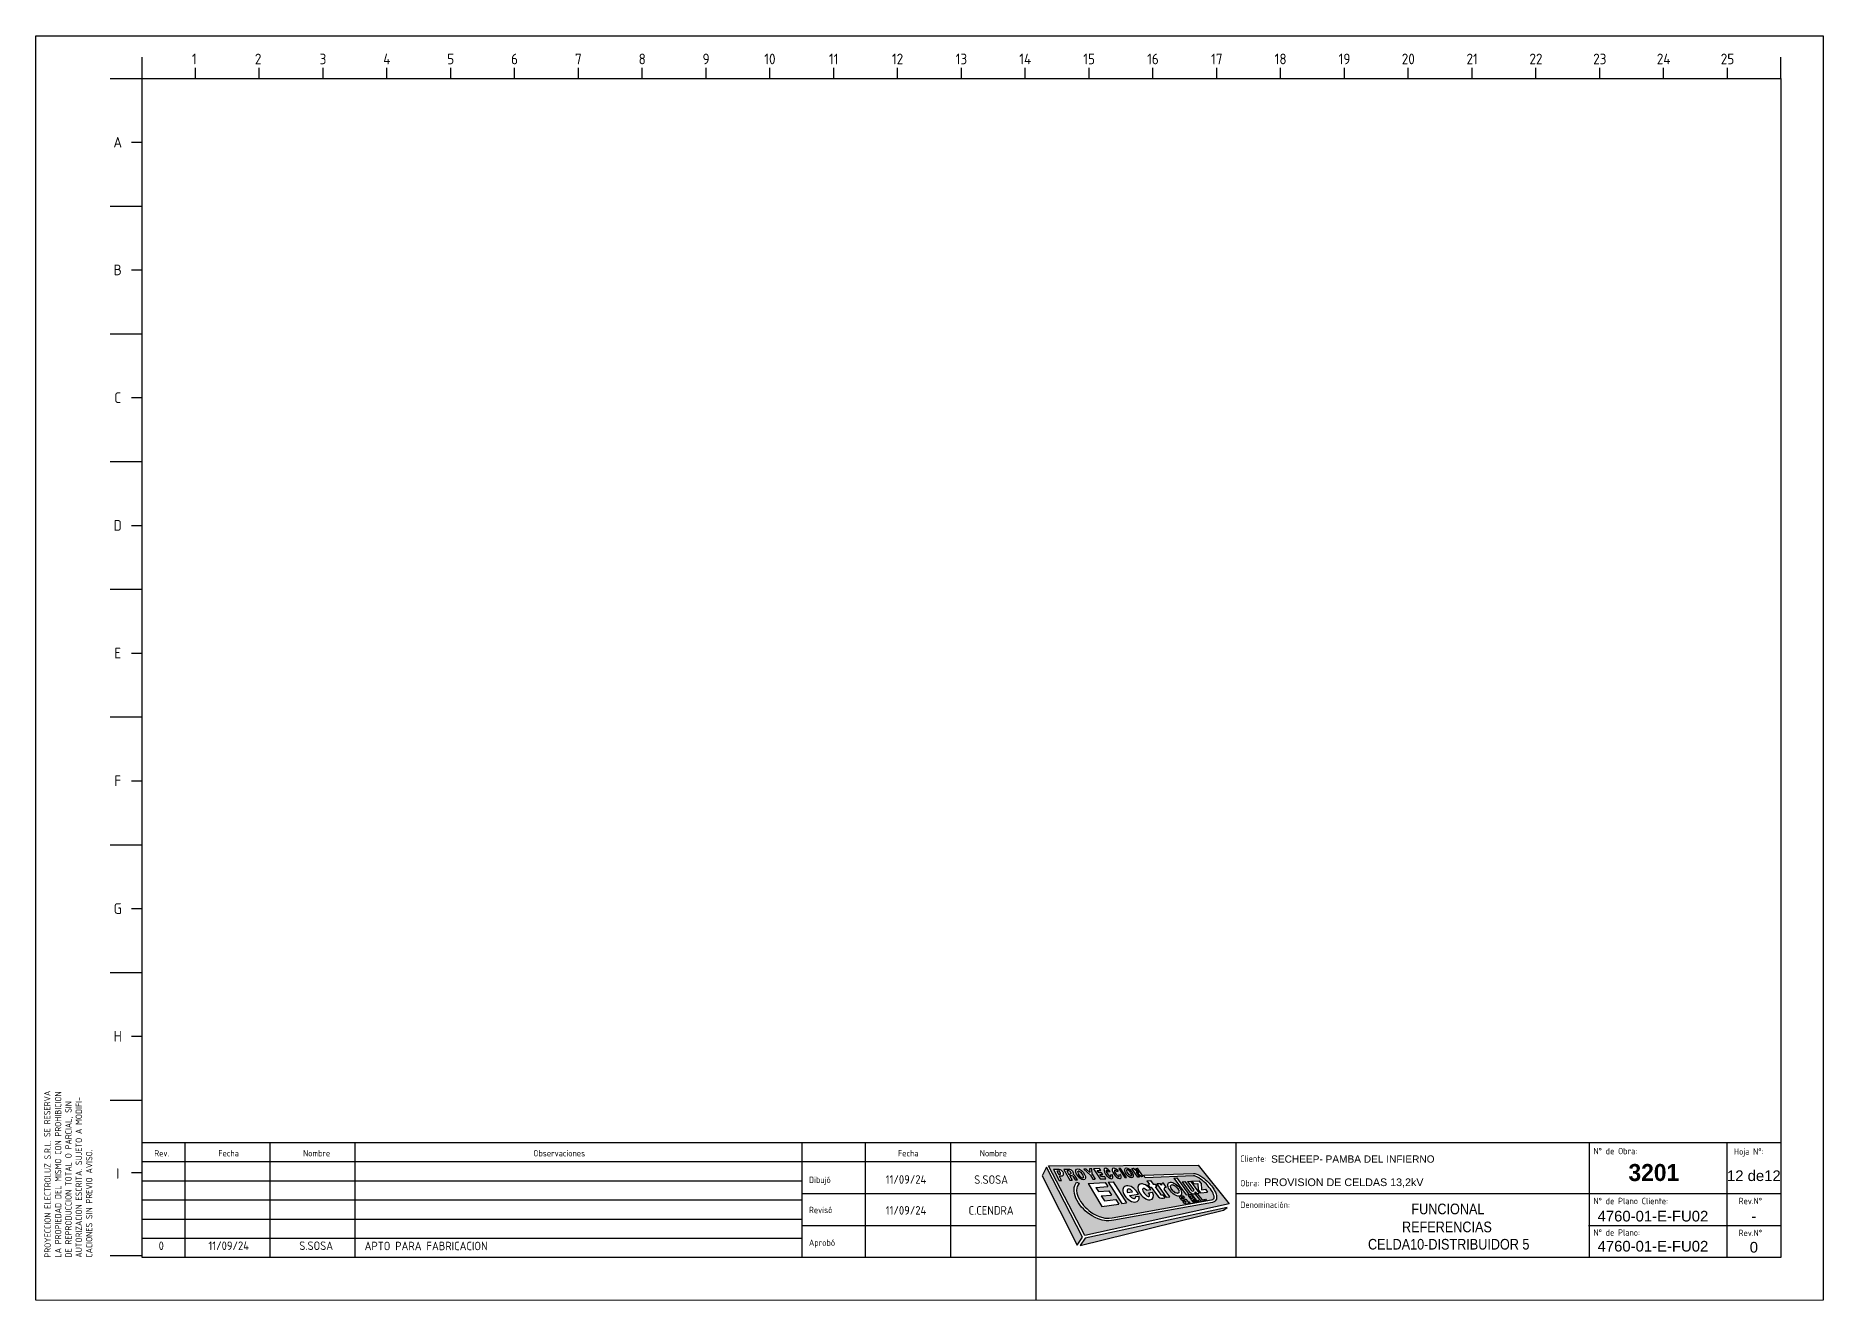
# Paper-space layout 'HOJA Nº 12' of a CAD drawing. Header units: millimetres. Extents: x -81 to 339, y -43 to 254.
# The model-space entities are those that its viewports show. They can reach past a viewport. Long polylines and large blocks are cut down to what shows.
import ezdxf
from ezdxf.enums import TextEntityAlignment as Align

# ---------------------------------------------------------------- set-up
doc = ezdxf.new("R2010")
doc.units = ezdxf.units.MM
doc.layers.add('TEXTOS', color=3, linetype='Continuous')
doc.styles.add('ROMANS', font='isocp3.shx')
doc.styles.get("Standard").update_dxf_attribs({"font": 'arial.ttf'})
doc.styles.add('style1', font='arial.ttf', dxfattribs={"height": 1})
doc.styles.add('style2', font='romab___.ttf', dxfattribs={"height": 1})

# ---------------------------------------------------------------- blocks, each defined once
blk = doc.blocks.new('LOGO_CARTEL')
h = blk.add_hatch(color=256)
h.paths.add_polyline_path([(185.45, 255.61), (178.1, 264.69), (142.97, 264.57), (151.52, 248.23)])
h.paths.add_polyline_path([(153.24, 252.79), (152.6, 253.2), (152.04, 253.59), (151.59, 254), (151.16, 254.44), (150.71, 254.89), (150.36, 255.38), (150, 255.89), (149.7, 256.4), (149.42, 256.99), (149.2, 257.49), (149.06, 258.04), (148.97, 258.73), (149.01, 259.5), (149.17, 259.93), (149.57, 260.73), (150.14, 260.51), (149.72, 259.7), (149.61, 259.38), (149.57, 258.75), (149.65, 258.15), (149.77, 257.68), (149.96, 257.23), (150.22, 256.69), (150.51, 256.22), (150.85, 255.73), (151.17, 255.28), (151.59, 254.86), (152.01, 254.43), (152.41, 254.06), (152.94, 253.7), (153.55, 253.3), (154.16, 252.96), (154.86, 252.68), (155.76, 252.4), (156.22, 252.29), (156.72, 252.29), (157.23, 252.29), (157.9, 252.35), (181.25, 256.56), (181.54, 256.63, 0.142238), (181.69, 256.72), (181.75, 256.78), (181.85, 256.93), (181.87, 257.15), (181.85, 257.48), (181.76, 257.75), (181.62, 258.12), (181.46, 258.44), (181.28, 258.77), (180.99, 259.18), (180.75, 259.51), (180.5, 259.82), (180.25, 260.11), (179.99, 260.39), (179.75, 260.61), (179.41, 260.91), (179.09, 261.18), (178.67, 261.47), (178.25, 261.74), (177.83, 261.95), (177.41, 262.15, 0.119777), (177.04, 262.22), (165.67, 261.78), (165.38, 262.34), (177.06, 262.79, -0.106118), (177.56, 262.71), (178.08, 262.5), (178.54, 262.27), (179.01, 261.97), (179.45, 261.65), (179.8, 261.36), (180.16, 261.06), (180.41, 260.81), (180.69, 260.51), (180.96, 260.2), (181.23, 259.88), (181.48, 259.53), (181.79, 259.09), (181.99, 258.72), (182.17, 258.36), (182.32, 257.95), (182.45, 257.61), (182.47, 257.15), (182.44, 256.72), (182.21, 256.4), (182.16, 256.34, -0.158957), (181.5, 255.99), (158.33, 251.77), (157.76, 251.7), (157.15, 251.65), (156.53, 251.65), (156.14, 251.69), (155.6, 251.82), (154.66, 252.11), (153.9, 252.42)], flags=16)
h.paths.add_polyline_path([(155.5, 255.05), (152.28, 260.4), (156.26, 260.66), (156.88, 259.68), (154.12, 259.51), (154.74, 258.54), (157.14, 258.69), (157.76, 257.71), (155.36, 257.56), (156.11, 256.37), (158.75, 256.64), (159.47, 255.59)], flags=16)
h.paths.add_polyline_path([(160.16, 255.69), (156.98, 260.71), (158.15, 260.78), (161.28, 255.84)], flags=16)
edge = h.paths.add_edge_path(flags=16)
edge.add_ellipse((162.35, 257.98), major_axis=(-1.64, 1.65), ratio=0.605135, start_angle=237.0675, end_angle=582.4213, ccw=False)
edge.add_line((164.08, 257.92), (161.98, 257.63))
edge.add_ellipse((162.5, 257.93), major_axis=(-0.835, 0.984), ratio=0.458058, start_angle=84.9809, end_angle=214.0434)
edge.add_line((163.44, 257.33), (164.24, 257.43))
edge = h.paths.add_edge_path(flags=16)
edge.add_ellipse((150.51, 262.59), major_axis=(-0.96, 1.21), ratio=0.506682, start_angle=0, end_angle=360)
h.paths.add_polyline_path([(152.82, 262.37), (151.28, 263.79), (151.84, 263.81), (152.71, 263.01), (152.6, 263.83), (153.16, 263.85), (153.26, 262.57), (153.91, 261.46), (153.36, 261.45)], flags=16)
edge = h.paths.add_edge_path(flags=16)
edge.add_line((149.79, 261.28), (149.25, 261.25))
edge.add_line((149.25, 261.25), (148.66, 262.12))
edge.add_arc((148.33, 261.89), 0.401, 34.397, 90)
edge.add_line((148.33, 262.29), (147.89, 262.29))
edge.add_line((147.89, 262.29), (148.52, 261.21))
edge.add_line((148.52, 261.21), (148, 261.18))
edge.add_line((148, 261.18), (146.55, 263.69))
edge.add_line((146.55, 263.69), (148, 263.71))
edge.add_ellipse((148.13, 262.98), major_axis=(-0.502, 0.634), ratio=0.71837, start_angle=323.3523, end_angle=323.3684)
edge.add_ellipse((148.13, 262.98), major_axis=(-0.502, 0.634), ratio=0.71837, start_angle=199.3138, end_angle=323.3523, ccw=False)
edge.add_arc((148.34, 261.53), 1.06, 33.6731, 67.0847, ccw=False)
edge.add_line((149.22, 262.12), (149.79, 261.28))
h.paths.add_polyline_path([(155.12, 261.5), (153.56, 263.87), (154.96, 263.92), (155.24, 263.48), (154.4, 263.45), (154.75, 262.93), (155.44, 262.95), (155.7, 262.56), (155.01, 262.54), (155.39, 261.96), (156.22, 261.99), (156.44, 261.52)], flags=16)
edge = h.paths.add_edge_path(flags=0)
edge.add_ellipse((150.52, 262.53), major_axis=(-0.594, 0.856), ratio=0.330901, start_angle=0, end_angle=360)
edge = h.paths.add_edge_path(flags=0)
edge.add_ellipse((162.11, 258.41), major_axis=(-0.541, 0.637), ratio=0.636404, start_angle=243.4125, end_angle=432.3454, ccw=False)
edge.add_line((162.72, 258.43), (161.56, 258.27))
edge = h.paths.add_edge_path(flags=16)
edge.add_ellipse((157.04, 262.78), major_axis=(-0.93, 1.17), ratio=0.425735, start_angle=282.572, end_angle=593.9609, ccw=False)
edge.add_arc((156.93, 263.1), 0.509, 16.5743, 39.0238, ccw=False)
edge.add_line((157.42, 263.24), (157.07, 263.19))
edge.add_ellipse((157.08, 262.76), major_axis=(-0.543, 0.779), ratio=0.27429, start_angle=292.4474, end_angle=595.3057)
edge.add_line((157.56, 262.44), (157.87, 262.48))
edge.add_arc((157.89, 262.37), 0.115, 14.4162, 97.6608, ccw=False)
h.paths.add_polyline_path([(146.03, 261.16), (145.44, 261.16), (144.1, 263.68), (145.5, 263.68), (145.55, 263.66), (145.66, 263.63), (145.78, 263.6), (145.9, 263.54), (146.01, 263.48), (146.13, 263.38), (146.25, 263.27), (146.33, 263.14), (146.38, 263.02), (146.45, 262.91), (146.49, 262.79), (146.49, 262.67), (146.49, 262.56), (146.45, 262.44), (146.36, 262.32), (146.25, 262.25), (146.12, 262.22), (145.47, 262.22)], flags=16)
edge = h.paths.add_edge_path(flags=16)
edge.add_ellipse((158.97, 262.81), major_axis=(-0.93, 1.17), ratio=0.425735, start_angle=282.572, end_angle=593.9609, ccw=False)
edge.add_arc((158.86, 263.13), 0.509, 16.5743, 39.0238, ccw=False)
edge.add_line((159.35, 263.28), (159, 263.23))
edge.add_ellipse((159.01, 262.8), major_axis=(-0.543, 0.779), ratio=0.27429, start_angle=292.4474, end_angle=595.3057)
edge.add_line((159.49, 262.48), (159.8, 262.52))
edge.add_arc((159.81, 262.4), 0.115, 14.4162, 97.6608, ccw=False)
h.paths.add_polyline_path([(148.04, 262.64), (147.69, 262.64), (147.25, 263.39), (147.77, 263.39, -0.267537), (148.12, 263.19), (148.24, 262.98, -0.577864)], flags=0)
h.paths.add_polyline_path([(160.86, 261.81), (159.45, 263.92), (159.91, 263.93), (161.32, 261.82)], flags=16)
h.paths.add_polyline_path([(145.7, 262.59), (145.65, 262.58), (145.28, 262.58), (144.88, 263.32), (145.38, 263.32), (145.46, 263.31), (145.52, 263.28), (145.56, 263.22), (145.62, 263.16), (145.66, 263.1), (145.7, 263.04), (145.73, 262.98), (145.77, 262.92), (145.79, 262.86), (145.8, 262.8), (145.8, 262.75), (145.8, 262.69), (145.76, 262.63)], flags=0)
edge = h.paths.add_edge_path(flags=16)
edge.add_ellipse((165.77, 258.46), major_axis=(-1.6, 1.64), ratio=0.559918, start_angle=258.3206, end_angle=598.3068, ccw=False)
edge.add_line((166.99, 259.01), (165.99, 258.88))
edge.add_ellipse((165.89, 258.32), major_axis=(-0.759, 0.923), ratio=0.373274, start_angle=287.7931, end_angle=608.3)
edge.add_line((166.49, 258.25), (167.39, 258.37))
edge = h.paths.add_edge_path(flags=16)
edge.add_ellipse((161.89, 262.91), major_axis=(-0.86, 1.08), ratio=0.489465, start_angle=0, end_angle=360)
edge = h.paths.add_edge_path(flags=0)
edge.add_ellipse((161.9, 262.93), major_axis=(-0.54, 0.779), ratio=0.302309, start_angle=0, end_angle=360)
h.paths.add_polyline_path([(163.97, 261.87), (162.55, 263.93), (162.91, 263.99), (164.17, 262.91), (163.46, 263.93), (163.81, 263.99), (165.16, 262.03), (164.79, 261.99), (163.56, 263.06), (164.34, 261.93)], flags=16)
h.paths.add_polyline_path([(166.28, 260.11), (166.69, 260.15), (166.05, 261.02), (166.92, 261.13), (167.57, 260.23), (168, 260.27), (168.43, 259.68), (168, 259.64), (169.24, 257.93, 0.24674), (169.66, 257.73), (169.81, 257.73), (170.29, 257.06), (169.83, 257, -0.300023), (168.56, 257.57), (167.12, 259.56), (166.71, 259.52)], flags=16)
edge = h.paths.add_edge_path(flags=16)
edge.add_line((168.39, 260.33), (169.25, 260.37))
edge.add_line((169.25, 260.37), (169.47, 260.07))
edge.add_arc((169.5, 260.09), 0.03, 215.486, 361.1088)
edge.add_arc((169.97, 260.09), 0.441, 104.8395, 181.1088, ccw=False)
edge.add_arc((169.88, 260.42), 0.1, 35.486, 104.8395, ccw=False)
edge.add_line((169.96, 260.48), (170.64, 259.54))
edge.add_arc((170.61, 259.52), 0.03, -113.2047, 35.486, ccw=False)
edge.add_ellipse((170.5, 259.16), major_axis=(-0.242, 0.291), ratio=0.873543, start_angle=300.2982, end_angle=425.9015)
edge.add_line((170.17, 259.09), (171.46, 257.28))
edge.add_line((171.46, 257.28), (170.63, 257.19))
edge.add_line((170.63, 257.19), (168.39, 260.33))
edge = h.paths.add_edge_path(flags=16)
edge.add_ellipse((172.62, 259.1), major_axis=(-1.43, 1.46), ratio=0.516133, start_angle=0, end_angle=360)
h.paths.add_polyline_path([(171.68, 259.27), (171.76, 259.4), (171.6, 259.47), (171.69, 259.58), (171.56, 259.68), (171.67, 259.77), (171.59, 259.92), (171.73, 259.95), (171.76, 260.12), (171.89, 260.06), (172.01, 260.18), (172.09, 260.06), (172.23, 260.15), (172.28, 260.01), (172.44, 260.07), (172.45, 259.94), (172.61, 259.98), (172.62, 259.84), (172.78, 259.87), (172.78, 259.73), (172.94, 259.74), (172.92, 259.6), (173.09, 259.61), (173.06, 259.47), (173.23, 259.46), (173.19, 259.32), (173.36, 259.31), (173.31, 259.17), (173.48, 259.14), (173.42, 259.01), (173.58, 258.96), (173.5, 258.83), (173.66, 258.76), (173.57, 258.65), (173.7, 258.55), (173.59, 258.46), (173.67, 258.31), (173.53, 258.27), (173.5, 258.11), (173.37, 258.17), (173.25, 258.05), (173.18, 258.17), (173.03, 258.08), (172.99, 258.22), (172.83, 258.15), (172.81, 258.29), (172.65, 258.25), (172.65, 258.4), (172.48, 258.36), (172.49, 258.51), (172.32, 258.49), (172.34, 258.63), (172.17, 258.62), (172.2, 258.77), (172.03, 258.77), (172.07, 258.91), (171.9, 258.93), (171.95, 259.06), (171.78, 259.09), (171.85, 259.22)], flags=0)
h.paths.add_polyline_path([(173.8, 257.15), (173.83, 257.39), (174.08, 257.52), (174.22, 257.54), (174.38, 257.51), (174.52, 257.49), (174.64, 257.41), (174.94, 257.06), (174.62, 256.96), (174.52, 257.09), (174.42, 257.15), (174.34, 257.19), (174.28, 257.17), (174.25, 257.15), (174.25, 257.08), (174.38, 256.93), (174.59, 256.86), (174.75, 256.82), (175.08, 256.76), (175.21, 256.71), (175.3, 256.64), (175.79, 256.07), (175.77, 255.8), (175.68, 255.64), (175.46, 255.6), (175.2, 255.64), (174.92, 255.74), (174.52, 256.25), (174.86, 256.37), (175.15, 256.02), (175.18, 256.01), (175.27, 256.02), (175.28, 256.06), (175.27, 256.13), (175.23, 256.18), (175.13, 256.27), (175.01, 256.37), (174.92, 256.39), (174.75, 256.41), (174.58, 256.42), (174.44, 256.44), (174.31, 256.51)], flags=16)
h.paths.add_polyline_path([(172.44, 261.7), (173.1, 261.74), (175.97, 257.84), (175.34, 257.75)], flags=16)
h.paths.add_polyline_path([(175.82, 256), (176.1, 256.04), (176.35, 255.76), (176.07, 255.71)], flags=16)
h.paths.add_polyline_path([(174.35, 260.81), (175.02, 260.85), (176.44, 258.91), (176.66, 258.7), (176.89, 258.64), (177.04, 258.67), (177.08, 258.79), (177.09, 258.95), (175.66, 260.89), (176.33, 260.93), (178.37, 258.16), (177.73, 258.07), (177.45, 258.45), (177.45, 258.19), (177.37, 258.02), (177.04, 257.98), (176.65, 258.07), (176.33, 258.29), (176, 258.56)], flags=16)
h.paths.add_polyline_path([(175.86, 257.46), (175.87, 257.65), (175.97, 257.76), (176.36, 257.81), (176.67, 257.74), (176.9, 257.63), (177.21, 257.23, -0.277461), (177.23, 257.02), (177.18, 256.92), (177.38, 256.89, -0.202512), (177.52, 256.81), (178.08, 256.06), (177.7, 255.99), (177.25, 256.6, 0.26962), (177.06, 256.68), (176.89, 256.65), (177.42, 255.94), (177.05, 255.88)], flags=16)
h.paths.add_polyline_path([(176.13, 257.49), (176.53, 257.55, -0.26962), (176.72, 257.47), (176.89, 257.24, -0.575274), (176.75, 256.93), (176.57, 256.9)], flags=0)
h.paths.add_polyline_path([(177.52, 257.95), (177.9, 258), (179.04, 256.57), (179.49, 256.63), (179.74, 256.34), (178.92, 256.2)], flags=16)
h.paths.add_polyline_path([(177.94, 256.38), (178.22, 256.42), (178.47, 256.14), (178.2, 256.09)], flags=16)
h.paths.add_polyline_path([(176.67, 260.96), (178.34, 261.06), (178.8, 260.51), (178.9, 258.96), (179.83, 259.09), (180.32, 258.42), (178.69, 258.2), (178.16, 258.94), (178.07, 260.43), (177.11, 260.36)], flags=16)
h.paths.add_polyline_path([(179.59, 256.66), (179.87, 256.7), (180.12, 256.42), (179.85, 256.37)], flags=16)
h = blk.add_hatch(color=256)
h.paths.add_polyline_path([(142.47, 264.28), (141.49, 262.24), (149.7, 245.92), (150.94, 247.81)])
h.paths.add_polyline_path([(184.11, 254.12), (184.93, 254.82), (151.56, 247.54), (150.39, 245.86)])
at = {"color": 7}
for p, q in [((147.89, 262.29), (148.52, 261.21)), ((147.89, 262.29), (148.33, 262.29)), ((147.99, 261.18), (148.52, 261.21)), ((148.66, 262.12), (149.25, 261.25)), ((149.25, 261.25), (149.79, 261.28)), ((152.28, 260.4), (156.26, 260.66)), ((152.28, 260.4), (155.5, 255.05)), ((153.26, 262.58), (153.91, 261.46)), ((153.35, 261.45), (153.91, 261.46)), ((156.26, 260.66), (156.88, 259.68)), ((156.98, 260.71), (158.15, 260.78)), ((156.98, 260.71), (160.16, 255.69)), ((157.07, 263.19), (157.42, 263.24)), ((158.15, 260.78), (161.28, 255.84)), ((159.49, 262.48), (159.8, 262.52)), ((166.05, 261.02), (166.92, 261.13)), ((166.05, 261.02), (166.69, 260.15)), ((166.92, 261.13), (167.57, 260.23)), ((172.44, 261.7), (173.1, 261.74)), ((172.44, 261.7), (175.34, 257.75)), ((173.1, 261.74), (175.97, 257.84)), ((174.35, 260.81), (175.02, 260.85)), ((174.35, 260.81), (176, 258.56)), ((175.02, 260.85), (176.44, 258.91)), ((175.66, 260.89), (176.33, 260.93)), ((175.66, 260.89), (177.09, 258.95)), ((176.33, 260.93), (178.37, 258.16)), ((176.67, 260.96), (178.34, 261.06)), ((176.67, 260.96), (177.11, 260.36)), ((177.11, 260.36), (178.07, 260.43)), ((178.07, 260.43), (178.16, 258.94)), ((178.8, 260.51), (178.34, 261.06)), ((178.8, 260.51), (178.9, 258.96)), ((154.12, 259.51), (156.88, 259.68)), ((154.12, 259.51), (154.74, 258.54)), ((154.74, 258.54), (157.14, 258.69)), ((155.36, 257.56), (157.76, 257.71)), ((155.36, 257.56), (156.11, 256.37)), ((156.11, 256.37), (158.75, 256.64)), ((157.14, 258.69), (157.76, 257.71)), ((158.75, 256.64), (159.47, 255.59)), ((161.56, 258.27), (162.72, 258.43)), ((161.98, 257.63), (164.08, 257.92)), ((163.44, 257.33), (164.24, 257.43)), ((165.99, 258.88), (166.99, 259.01)), ((166.28, 260.11), (166.69, 260.15)), ((166.28, 260.11), (166.71, 259.52)), ((166.49, 258.25), (167.39, 258.37)), ((166.71, 259.52), (167.12, 259.56)), ((167.12, 259.56), (168.64, 257.45)), ((167.57, 260.23), (168, 260.27)), ((168, 260.27), (168.43, 259.68)), ((168, 259.64), (168.43, 259.68)), ((168, 259.64), (169.24, 257.93)), ((169.66, 257.73), (169.81, 257.73)), ((169.76, 256.99), (170.29, 257.06)), ((169.81, 257.73), (170.29, 257.06)), ((175.34, 257.75), (175.97, 257.84)), ((176, 258.56), (176.33, 258.29)), ((176.33, 258.29), (176.65, 258.07)), ((176.44, 258.91), (176.66, 258.7)), ((176.65, 258.07), (177.04, 257.98)), ((176.66, 258.7), (176.89, 258.64)), ((176.89, 258.64), (177.04, 258.67)), ((177.04, 258.67), (177.08, 258.79)), ((177.04, 257.98), (177.37, 258.02)), ((177.08, 258.79), (177.09, 258.95)), ((177.37, 258.02), (177.45, 258.19)), ((177.45, 258.19), (177.45, 258.45)), ((177.45, 258.45), (177.73, 258.07)), ((177.73, 258.07), (178.37, 258.16)), ((178.16, 258.94), (178.69, 258.2)), ((178.69, 258.2), (180.32, 258.42)), ((178.9, 258.96), (179.83, 259.09)), ((179.83, 259.09), (180.32, 258.42)), ((155.5, 255.05), (159.47, 255.59)), ((160.16, 255.69), (161.28, 255.84))]:
    blk.add_line(p, q, dxfattribs=at)
for points in [[(142.97, 264.57), (178.1, 264.69), (185.45, 255.61), (151.52, 248.23)], [(150.94, 247.81), (142.47, 264.28), (141.49, 262.24), (149.7, 245.92)], [(146.36, 262.32), (146.45, 262.44), (146.49, 262.56), (146.49, 262.67), (146.49, 262.79), (146.45, 262.91), (146.38, 263.02), (146.33, 263.14), (146.25, 263.27), (146.13, 263.38), (146.01, 263.48), (145.9, 263.54), (145.78, 263.6), (145.66, 263.63), (145.55, 263.66), (145.5, 263.68), (144.1, 263.68), (145.44, 261.16), (146.03, 261.16), (145.47, 262.22), (146.12, 262.22), (146.25, 262.25)], [(145.7, 262.59), (145.76, 262.63), (145.8, 262.69), (145.8, 262.75), (145.8, 262.8), (145.79, 262.86), (145.77, 262.92), (145.73, 262.98), (145.7, 263.04), (145.66, 263.1), (145.62, 263.16), (145.56, 263.22), (145.52, 263.28), (145.46, 263.31), (145.4, 263.32), (145.36, 263.32), (144.88, 263.32), (145.28, 262.58), (145.65, 262.58)], [(155.44, 262.95), (154.75, 262.93), (154.4, 263.45), (155.24, 263.48), (154.96, 263.92), (153.56, 263.87), (155.12, 261.5), (156.44, 261.52), (156.22, 261.99), (155.39, 261.96), (155.01, 262.54), (155.7, 262.56)], [(161.32, 261.82), (159.91, 263.93), (159.45, 263.92), (160.86, 261.81)], [(179.74, 256.34), (178.92, 256.2), (177.52, 257.95), (177.9, 258), (179.04, 256.57), (179.49, 256.63)], [(178.2, 256.09), (178.47, 256.14), (178.22, 256.42), (177.94, 256.38)], [(179.87, 256.7), (180.12, 256.42), (179.85, 256.37), (179.59, 256.66)], [(184.11, 254.12), (184.93, 254.82), (151.56, 247.54), (150.39, 245.86)], [(175.82, 256), (176.07, 255.71), (176.35, 255.76), (176.1, 256.04)]]:
    blk.add_lwpolyline(points, close=True, dxfattribs=at)
for points in [[(148, 263.71), (146.55, 263.69), (148, 261.18)], [(153.26, 262.57), (153.16, 263.85), (152.6, 263.83), (152.71, 263.01), (151.84, 263.81), (151.28, 263.79), (152.82, 262.37), (153.35, 261.47)], [(157.56, 262.44), (157.87, 262.48)], [(162.55, 263.93), (162.91, 263.99), (164.17, 262.91), (163.46, 263.93), (163.81, 263.99), (165.16, 262.03), (164.79, 261.99), (163.56, 263.06), (164.34, 261.93), (163.97, 261.87), (162.55, 263.93)], [(171.69, 259.58), (171.56, 259.68), (171.67, 259.77)], [(171.67, 259.77), (171.59, 259.92), (171.73, 259.95)], [(171.76, 259.4), (171.6, 259.47), (171.7, 259.58)], [(171.85, 259.22), (171.68, 259.27), (171.76, 259.4)], [(171.73, 259.95), (171.76, 260.12), (171.89, 260.06)], [(171.95, 259.06), (171.78, 259.09), (171.85, 259.22)], [(171.89, 260.06), (172.01, 260.18), (172.09, 260.06)], [(172.07, 258.91), (171.9, 258.93), (171.95, 259.06)], [(172.2, 258.77), (172.03, 258.77), (172.07, 258.91)], [(172.09, 260.06), (172.23, 260.15), (172.28, 260.01)], [(172.34, 258.63), (172.17, 258.62), (172.2, 258.77)], [(172.28, 260.01), (172.44, 260.07), (172.45, 259.94)], [(172.49, 258.51), (172.32, 258.49), (172.34, 258.63)], [(172.45, 259.94), (172.61, 259.98), (172.62, 259.84)], [(172.65, 258.4), (172.48, 258.36), (172.49, 258.51)], [(172.62, 259.84), (172.78, 259.87), (172.78, 259.73)], [(172.81, 258.29), (172.65, 258.25), (172.65, 258.4)], [(172.78, 259.73), (172.94, 259.74), (172.92, 259.6)], [(172.99, 258.22), (172.83, 258.15), (172.81, 258.29)], [(172.92, 259.6), (173.09, 259.61), (173.06, 259.47)], [(173.18, 258.17), (173.03, 258.08), (172.99, 258.22)], [(173.06, 259.47), (173.23, 259.46), (173.19, 259.32)], [(173.37, 258.17), (173.25, 258.05), (173.18, 258.17)], [(173.19, 259.32), (173.36, 259.31), (173.31, 259.17)], [(173.31, 259.17), (173.48, 259.14), (173.42, 259.01)], [(173.53, 258.27), (173.5, 258.11), (173.37, 258.17)], [(173.42, 259.01), (173.58, 258.96), (173.5, 258.83)], [(173.5, 258.83), (173.66, 258.76), (173.57, 258.65)], [(173.59, 258.46), (173.67, 258.31), (173.53, 258.27)], [(173.57, 258.65), (173.7, 258.55), (173.59, 258.46)]]:
    blk.add_lwpolyline(points, dxfattribs=at)
for points in [[(148.12, 263.19, 0.267537), (147.77, 263.39), (147.25, 263.39), (147.69, 262.64), (148.04, 262.64, 0.577864), (148.24, 262.98, -0.577864), (148.04, 262.64, 0.577864), (148.24, 262.98)], [(181.25, 256.56), (181.54, 256.63, 0.142238), (181.69, 256.72), (181.75, 256.78), (181.85, 256.93), (181.87, 257.15), (181.85, 257.48), (181.76, 257.75), (181.62, 258.12), (181.46, 258.44), (181.28, 258.77), (180.99, 259.18), (180.75, 259.51), (180.5, 259.82), (180.25, 260.11), (179.99, 260.39), (179.75, 260.61), (179.41, 260.91), (179.09, 261.18), (178.67, 261.47), (178.25, 261.74), (177.83, 261.95), (177.41, 262.15, 0.120209), (177.04, 262.22), (165.67, 261.78), (165.38, 262.34), (177.06, 262.79, -0.106118), (177.56, 262.71), (178.08, 262.5), (178.54, 262.27), (179.01, 261.97), (179.45, 261.65), (179.8, 261.36), (180.16, 261.06), (180.41, 260.81), (180.69, 260.51), (180.96, 260.2), (181.23, 259.88), (181.48, 259.53), (181.79, 259.09), (181.99, 258.72), (182.17, 258.36), (182.32, 257.95), (182.45, 257.61), (182.47, 257.15), (182.44, 256.72), (182.21, 256.4), (182.16, 256.34, -0.158957), (181.5, 255.99), (158.33, 251.77), (157.76, 251.7), (157.15, 251.65), (156.53, 251.65), (156.14, 251.69), (155.6, 251.82), (154.66, 252.11), (153.9, 252.42), (153.24, 252.79), (152.6, 253.2), (152.04, 253.59), (151.59, 254), (151.16, 254.44), (150.71, 254.89), (150.36, 255.38), (150, 255.89), (149.7, 256.4), (149.42, 256.99), (149.2, 257.49), (149.06, 258.04), (148.97, 258.73), (149.01, 259.5), (149.17, 259.93), (149.57, 260.73), (150.14, 260.51), (149.72, 259.7), (149.61, 259.38), (149.57, 258.75), (149.65, 258.15), (149.77, 257.68), (149.96, 257.23), (150.22, 256.69), (150.51, 256.22), (150.85, 255.73), (151.17, 255.28), (151.59, 254.86), (152.01, 254.43), (152.41, 254.06), (152.94, 253.7), (153.55, 253.3), (154.16, 252.96), (154.86, 252.68), (155.76, 252.4), (156.22, 252.29), (156.72, 252.29, 0.000442), (156.72, 252.29), (157.23, 252.29), (157.9, 252.35)], [(175.13, 256.27), (175.01, 256.37), (174.92, 256.39), (174.75, 256.41), (174.58, 256.42), (174.44, 256.44), (174.31, 256.51), (173.8, 257.15), (173.83, 257.39), (174.08, 257.52), (174.22, 257.54), (174.38, 257.51, 0.000407), (174.38, 257.51), (174.52, 257.49), (174.64, 257.41), (174.94, 257.06), (174.62, 256.96), (174.52, 257.09), (174.42, 257.15), (174.34, 257.19), (174.28, 257.17), (174.25, 257.15), (174.25, 257.08), (174.38, 256.93), (174.59, 256.86), (174.75, 256.82), (175.08, 256.76), (175.21, 256.71), (175.3, 256.64), (175.79, 256.07), (175.77, 255.8), (175.68, 255.64), (175.46, 255.6), (175.2, 255.64), (174.92, 255.74), (174.52, 256.25), (174.86, 256.37), (175.15, 256.02), (175.18, 256.01), (175.27, 256.02), (175.28, 256.06), (175.27, 256.13), (175.23, 256.18)], [(177.38, 256.89), (177.18, 256.92), (177.23, 257.02, 0.277461), (177.21, 257.23), (176.9, 257.63), (176.67, 257.74), (176.36, 257.81), (175.97, 257.76), (175.87, 257.65), (175.86, 257.46), (177.05, 255.88), (177.42, 255.94), (176.89, 256.65), (177.06, 256.68, -0.26962), (177.25, 256.6), (177.7, 255.99), (178.08, 256.06), (177.52, 256.81, 0.202512)], [(176.13, 257.49), (176.53, 257.55, -0.26962), (176.72, 257.47), (176.89, 257.24, -0.575274), (176.75, 256.93), (176.57, 256.9)]]:
    blk.add_lwpolyline(points, format="xyb", close=True, dxfattribs=at)
for points in [[(149.79, 261.27), (149.22, 262.12, 0.145776), (148.75, 262.51)], [(159, 263.23), (159.35, 263.28, 0.098269), (159.26, 263.45)], [(170.6, 259.49, 0.75829), (170.64, 259.54), (169.96, 260.48, 0.3122), (169.85, 260.52, 0.345642), (169.53, 260.09, -0.737417), (169.47, 260.07), (169.25, 260.37), (168.39, 260.33), (170.63, 257.19), (171.46, 257.28), (170.17, 259.09)]]:
    blk.add_lwpolyline(points, format="xyb", dxfattribs=at)
for centre, radius, start, end in [((148.33, 261.89), 0.401, 34.397, 90), ((156.93, 263.1), 0.509, 16.5743, 39.0238), ((157.89, 262.37), 0.115, 21.1508, 97.6608), ((159.81, 262.4), 0.115, 21.1508, 97.6608), ((169.62, 258.25), 1.27, 212.0264, 281.3337), ((169.64, 258.22), 0.5, 215.9216, 271.3628)]:
    blk.add_arc(centre, radius, start, end, dxfattribs=at)
for centre, major_axis, ratio, start_param, end_param in [((148.13, 262.98), (-0.502, 0.634), 0.71837, 3.478682, 5.643844), ((157.04, 262.78), (-0.93, 1.17), 0.425735, 4.931811, 10.366574), ((157.08, 262.76), (-0.543, 0.779), 0.27429, 5.104169, 10.390045), ((158.97, 262.81), (-0.93, 1.17), 0.425735, 4.931811, 10.366574), ((159.01, 262.8), (-0.543, 0.779), 0.27429, 5.104169, 10.390045), ((165.77, 258.46), (-1.6, 1.64), 0.559918, 4.508545, 10.442424), ((162.35, 257.98), (-1.64, 1.65), 0.605135, 4.137609, 10.165169), ((162.11, 258.41), (-0.541, 0.637), 0.636404, 4.248349, 7.545851), ((162.5, 257.93), (-0.835, 0.984), 0.458058, 1.483197, 3.735763), ((165.89, 258.32), (-0.759, 0.923), 0.373274, 5.022938, 10.616838), ((170.5, 259.16), (-0.242, 0.291), 0.873543, 5.241192, 7.433383)]:
    blk.add_ellipse(centre, major_axis=major_axis, ratio=ratio, start_param=start_param, end_param=end_param, dxfattribs=at)
for centre, major_axis, ratio in [((150.51, 262.59), (-0.96, 1.21), 0.506682), ((150.52, 262.53), (-0.594, 0.856), 0.330901), ((161.89, 262.91), (-0.86, 1.08), 0.489465), ((161.9, 262.93), (-0.54, 0.779), 0.302309), ((172.62, 259.1), (-1.43, 1.46), 0.516133)]:
    blk.add_ellipse(centre, major_axis=major_axis, ratio=ratio, dxfattribs=at)
blk = doc.blocks.new('A3-Funcional')
at = {"color": 1, "linetype": 'Continuous'}
for p, q in [((25, 287), (410, 287)), ((25, 10), (25, 287)), ((410, 287), (410, 10)), ((410, 37), (25, 37)), ((282, 37), (282, 10)), ((365, 37), (365, 10)), ((410, 10), (25, 10))]:
    blk.add_line(p, q, dxfattribs=at)
at = {"color": 2, "linetype": 'Continuous'}
for p, q in [((35, 37), (35, 10)), ((55, 37), (55, 10)), ((75, 37), (75, 10)), ((195, 10), (195, 37)), ((215, 10), (215, 37)), ((180, 32.5), (25, 32.5)), ((235, 32.5), (180, 32.5)), ((180, 28), (25, 28)), ((180, 23.5), (25, 23.5)), ((235, 25), (180, 25)), ((180, 19), (25, 19)), ((235, 17.5), (180, 17.5)), ((180, 14.5), (25, 14.5))]:
    blk.add_line(p, q, dxfattribs=at)
at = {"color": 1}
for p, q in [((180, 37), (180, 10)), ((180, 37), (180, 10)), ((235, 37), (235, 10)), ((365, 37), (365, 10))]:
    blk.add_line(p, q, dxfattribs=at)
at = {"color": 7}
for p, q in [((397.38, 37), (397.38, 25)), ((365, 25), (282, 25)), ((409.88, 25), (364.88, 25)), ((397.38, 25), (397.38, 10)), ((409.88, 17.5), (364.88, 17.5))]:
    blk.add_line(p, q, dxfattribs=at)
blk.add_line((235, 10), (235, 0))
at = {"color": 11}
blk.add_lwpolyline([(0, 0), (0, 297), (420, 297), (420, 0)], close=True, dxfattribs=at)
at = {"layer": 'TEXTOS'}
blk.add_line((25, 287), (25, 292), dxfattribs=at)
at = {"layer": 'TEXTOS', "color": 3}
for p, q in [((410, 287), (410, 292)), ((17.5, 287), (25, 287)), ((37.5, 287), (37.5, 289.5)), ((52.5, 287), (52.5, 289.5)), ((67.5, 287), (67.5, 289.5)), ((82.5, 287), (82.5, 289.5)), ((97.5, 287), (97.5, 289.5)), ((112.5, 287), (112.5, 289.5)), ((127.5, 287), (127.5, 289.5)), ((142.5, 287), (142.5, 289.5)), ((157.5, 287), (157.5, 289.5)), ((172.5, 287), (172.5, 289.5)), ((187.5, 287), (187.5, 289.5)), ((202.5, 287), (202.5, 289.5)), ((217.5, 287), (217.5, 289.5)), ((232.5, 287), (232.5, 289.5)), ((247.5, 287), (247.5, 289.5)), ((262.5, 287), (262.5, 289.5)), ((277.5, 287), (277.5, 289.5)), ((292.5, 287), (292.5, 289.5)), ((307.5, 287), (307.5, 289.5)), ((322.5, 287), (322.5, 289.5)), ((337.5, 287), (337.5, 289.5)), ((352.5, 287), (352.5, 289.5)), ((367.5, 287), (367.5, 289.5)), ((382.5, 287), (382.5, 289.5)), ((397.5, 287), (397.5, 289.5)), ((22.5, 272), (25, 272)), ((17.5, 257), (25, 257)), ((22.5, 242), (25, 242)), ((17.5, 227), (25, 227)), ((22.5, 212), (25, 212)), ((17.5, 197), (25, 197)), ((22.5, 182), (25, 182)), ((17.5, 167), (25, 167)), ((22.5, 152), (25, 152)), ((17.5, 137), (25, 137)), ((22.5, 122), (25, 122)), ((17.5, 107), (25, 107)), ((22.5, 92), (25, 92)), ((17.5, 77), (25, 77)), ((22.5, 62), (25, 62)), ((17.5, 47), (25, 47)), ((22.5, 30), (25, 30)), ((17.5, 10.5), (25, 10.5))]:
    blk.add_line(p, q, dxfattribs=at)
at = {"layer": 'TEXTOS', "color": 1, "linetype": 'Continuous'}
blk.add_line((282, 37), (282, 10), dxfattribs=at)
blk.add_blockref('LOGO_CARTEL', (95, -233))
at = {"layer": 'TEXTOS', "color": 3, "style": 'ROMANS'}
for s, p in [('1', (37.25, 290.3)), ('2', (52.25, 290.3)), ('3', (67.5, 290.3)), ('4', (82.5, 290.3)), ('5', (97.5, 290.3)), ('6', (112.5, 290.3)), ('7', (127.5, 290.3)), ('8', (142.5, 290.3)), ('9', (157.5, 290.3)), ('10', (172.5, 290.3)), ('11', (187.5, 290.3)), ('12', (202.5, 290.3)), ('13', (217.5, 290.3)), ('14', (232.5, 290.3)), ('15', (247.5, 290.3)), ('16', (262.5, 290.3)), ('17', (277.5, 290.3)), ('18', (292.5, 290.3)), ('19', (307.5, 290.3)), ('20', (322.5, 290.3)), ('21', (337.5, 290.3)), ('22', (352.5, 290.3)), ('23', (367.5, 290.3)), ('24', (382.5, 290.3)), ('25', (397.5, 290.3))]:
    blk.add_text(s, height=2.5, dxfattribs=at).set_placement(p, align=Align.CENTER)
for s, p in [('A', (19.26, 272)), ('B', (19.26, 242)), ('C', (19.26, 212)), ('D', (19.26, 182)), ('E', (19.26, 152)), ('F', (19.26, 122)), ('G', (19.26, 92)), ('H', (19.26, 62)), ('I', (19.26, 29.78))]:
    blk.add_text(s, height=2.5, dxfattribs=at).set_placement(p, align=Align.MIDDLE)
at = {"layer": 'TEXTOS', "color": 3, "linetype": 'Continuous', "style": 'ROMANS'}
for s, p in [('SE RESERVA', (3.45, 38.34)), ('LA PROPIEDAD DEL MISMO CON PROHIBICION', (6, 10.01)), ('AUTORIZACION ESCRITA. SUJETO A MODIFI-', (10.86, 10.01)), ('DE REPRODUCCION TOTAL O PARCIAL, SIN', (8.43, 10.01)), ('PROYECCION ELECTROLUZ S.R.L.', (3.54, 10.01)), ('CACIONES SIN PREVIO AVISO.', (13.29, 10.01))]:
    blk.add_text(s, height=1.5, rotation=90, dxfattribs=at).set_placement(p)
at = {"layer": 'TEXTOS', "color": 4, "linetype": 'Continuous', "style": 'ROMANS'}
for s, p in [('Rev.', (27.84, 33.77)), ('Cliente:', (283.01, 32.5)), ('N° de Obra:', (366.01, 34.29)), ('Hoja N°:', (399.01, 34.19)), ('Dibujó', (181.68, 27.53)), ('Obra:', (283.01, 26.75)), ('Revisó', (181.68, 20.45)), ('Denominación:', (283.01, 21.66)), ('N° de Plano Cliente:', (366.01, 22.56)), ('Rev.N°', (400.12, 22.56)), ('Aprobó', (181.68, 12.77)), ('N° de Plano:', (366.01, 15.14)), ('Rev.N°', (400.12, 15.06))]:
    blk.add_text(s, height=1.5, dxfattribs=at).set_placement(p)
for s, p in [('Fecha', (45.3, 34.53)), ('Nombre', (66, 34.53)), ('Observaciones', (123, 34.53)), ('Fecha', (205, 34.53)), ('Nombre', (225.01, 34.53))]:
    blk.add_text(s, height=1.5, dxfattribs=at).set_placement(p, align=Align.MIDDLE)
at = {"layer": 'TEXTOS', "color": 7, "linetype": 'Continuous', "style": 'style2', "width": 0.8}
blk.add_attdef('CLIENTE', (295.02, 31.81), '', height=3.5, dxfattribs=at)
at = {"layer": 'TEXTOS', "color": 7, "style": 'style2'}
blk.add_attdef('NºOBRA', text='', height=4, dxfattribs=at).set_placement((380.19, 28), align=Align.CENTER)
at = {"layer": 'TEXTOS', "color": 7, "linetype": 'Continuous', "style": 'style1'}
for tag, p in [('0/0', (403.7, 28)), ('1088-01MP01', (379.98, 18.5)), ('REVCLIENTE', (403.7, 18.5)), ('1088-01MP01', (379.98, 11.43)), ('REV', (403.7, 11.19))]:
    blk.add_attdef(tag, text='', height=2.5, dxfattribs=at).set_placement(p, align=Align.CENTER)
at = {"layer": 'TEXTOS', "style": 'ROMANS'}
for tag, p in [('04/01/01', (204.48, 27.37)), ('NAMEDIB', (224.48, 27.33)), ('FECHREV', (204.48, 20.11)), ('NAMEREV', (224.48, 20.1)), ('FECHAPR', (204.48, 12.61)), ('NAMEAPR', (224.48, 12.6))]:
    blk.add_attdef(tag, text='', height=2, dxfattribs=at).set_placement(p, align=Align.CENTER)
at = {"layer": 'TEXTOS', "color": 7, "style": 'style1'}
blk.add_attdef('OBRA', (295.02, 26.8), '', height=2.5, dxfattribs=at)
at = {"layer": 'TEXTOS', "color": 7, "style": 'style1', "width": 0.85}
for tag, p in [('DESCRIPCION1', (332.01, 20.37)), ('DESCRIPCION2', (332.01, 16.29)), ('DESCRIPCION3', (332.01, 12.18))]:
    blk.add_attdef(tag, text='', height=2.5, dxfattribs=at).set_placement(p, align=Align.CENTER)

msp = doc.modelspace()

# ---------------------------------------------------------------- block references
ref = msp.add_blockref('A3-Funcional', (6471.5, -3492.56))
ref.add_attrib('04/01/01', '11/09/24', dxfattribs={"layer": 'TEXTOS', "height": 2, "style": 'ROMANS'}).set_placement((6675.98, -3465.19), align=Align.CENTER)
ref.add_attrib('FECHREV', '11/09/24', dxfattribs={"layer": 'TEXTOS', "height": 2, "style": 'ROMANS'}).set_placement((6675.98, -3472.45), align=Align.CENTER)
ref.add_attrib('DESCRIPCION2', 'CELDA10-DISTRIBUIDOR 5', dxfattribs={"layer": 'TEXTOS', "color": 7, "height": 2.5, "style": 'style1', "width": 0.85}).set_placement((6802.59, -3480.16), align=Align.CENTER)
ref.add_attrib('DESCRIPCION1', 'FUNCIONAL', dxfattribs={"layer": 'TEXTOS', "color": 7, "height": 2.5, "style": 'style1', "width": 0.85}).set_placement((6801, -3471.08), align=Align.CENTER)
ref.add_attrib('DESCRIPCION3', 'REGLETA DE BORNERAS', dxfattribs={"layer": 'TEXTOS', "color": 7, "height": 2.5, "style": 'style1', "width": 0.85}).set_placement((6802.71, -3475.85), align=Align.CENTER)
ref.add_attrib('NAMEREV', 'C.CENDRA', dxfattribs={"layer": 'TEXTOS', "height": 2, "style": 'ROMANS'}).set_placement((6695.98, -3472.46), align=Align.CENTER)
ref.add_attrib('NAMEDIB', 'S.SOSA', dxfattribs={"layer": 'TEXTOS', "height": 2, "style": 'ROMANS'}).set_placement((6695.98, -3465.22), align=Align.CENTER)
ref.add_attrib('CLIENTE', 'SECHEEP- PAMBA DEL INFIERNO', dxfattribs={"layer": 'TEXTOS', "color": 7, "linetype": 'Continuous', "height": 1.7}).set_placement((6761.77, -3460.75), align=Align.BOTTOM_LEFT)
ref.add_attrib('OBRA', 'PROVISION DE CELDAS 13,2kV', dxfattribs={"layer": 'TEXTOS', "color": 7, "height": 1.8}).set_placement((6760.12, -3466.29), align=Align.BOTTOM_LEFT)
ref.add_attrib('REV', '0', dxfattribs={"layer": 'TEXTOS', "color": 7, "linetype": 'Continuous', "height": 2.5, "style": 'style1'}).set_placement((6875.2, -3481.37), align=Align.CENTER)
ref.add_attrib('NºOBRA', '3201', dxfattribs={"layer": 'TEXTOS', "color": 7, "height": 4, "style": 'style2'}).set_placement((6851.69, -3464.56), align=Align.CENTER)
ref.add_attrib('1088-01MP01', '4760-01-E-FU02', dxfattribs={"layer": 'TEXTOS', "color": 7, "linetype": 'Continuous', "height": 2.5, "style": 'style1'}).set_placement((6851.48, -3481.12), align=Align.CENTER)
ref.add_attrib('1088-01MP01', '4760-01-E-FU02', dxfattribs={"layer": 'TEXTOS', "color": 7, "linetype": 'Continuous', "height": 2.5, "style": 'style1'}).set_placement((6851.48, -3474.06), align=Align.CENTER)
ref.add_attrib('0/0', '11 de12', dxfattribs={"layer": 'TEXTOS', "color": 7, "linetype": 'Continuous', "height": 2.5, "style": 'style1'}).set_placement((6875.2, -3464.56), align=Align.CENTER)
ref.add_attrib('REVCLIENTE', '-', dxfattribs={"layer": 'TEXTOS', "color": 7, "linetype": 'Continuous', "height": 2.5, "style": 'style1'}).set_placement((6875.2, -3474.06), align=Align.CENTER)
ref = msp.add_blockref('A3-Funcional', (6891.5, -3492.56))
ref.add_attrib('04/01/01', '11/09/24', dxfattribs={"layer": 'TEXTOS', "height": 2, "style": 'ROMANS'}).set_placement((7095.98, -3465.19), align=Align.CENTER)
ref.add_attrib('FECHREV', '11/09/24', dxfattribs={"layer": 'TEXTOS', "height": 2, "style": 'ROMANS'}).set_placement((7095.98, -3472.45), align=Align.CENTER)
ref.add_attrib('DESCRIPCION2', 'CELDA10-DISTRIBUIDOR 5', dxfattribs={"layer": 'TEXTOS', "color": 7, "height": 2.5, "style": 'style1', "width": 0.85}).set_placement((7223.5, -3480.66), align=Align.CENTER)
ref.add_attrib('DESCRIPCION1', 'FUNCIONAL', dxfattribs={"layer": 'TEXTOS', "color": 7, "height": 2.5, "style": 'style1', "width": 0.85}).set_placement((7223.31, -3472.37), align=Align.CENTER)
ref.add_attrib('DESCRIPCION3', 'REFERENCIAS', dxfattribs={"layer": 'TEXTOS', "color": 7, "height": 2.5, "style": 'style1', "width": 0.85}).set_placement((7223.08, -3476.59), align=Align.CENTER)
ref.add_attrib('NAMEREV', 'C.CENDRA', dxfattribs={"layer": 'TEXTOS', "height": 2, "style": 'ROMANS'}).set_placement((7115.98, -3472.46), align=Align.CENTER)
ref.add_attrib('NAMEDIB', 'S.SOSA', dxfattribs={"layer": 'TEXTOS', "height": 2, "style": 'ROMANS'}).set_placement((7115.98, -3465.22), align=Align.CENTER)
ref.add_attrib('CLIENTE', 'SECHEEP- PAMBA DEL INFIERNO', dxfattribs={"layer": 'TEXTOS', "color": 7, "linetype": 'Continuous', "height": 1.7}).set_placement((7181.77, -3460.75), align=Align.BOTTOM_LEFT)
ref.add_attrib('OBRA', 'PROVISION DE CELDAS 13,2kV', dxfattribs={"layer": 'TEXTOS', "color": 7, "height": 1.8}).set_placement((7180.12, -3466.29), align=Align.BOTTOM_LEFT)
ref.add_attrib('REV', '0', dxfattribs={"layer": 'TEXTOS', "color": 7, "linetype": 'Continuous', "height": 2.5, "style": 'style1'}).set_placement((7295.2, -3481.37), align=Align.CENTER)
ref.add_attrib('NºOBRA', '3201', dxfattribs={"layer": 'TEXTOS', "color": 7, "height": 4, "style": 'style2'}).set_placement((7271.69, -3464.56), align=Align.CENTER)
ref.add_attrib('1088-01MP01', '4760-01-E-FU02', dxfattribs={"layer": 'TEXTOS', "color": 7, "linetype": 'Continuous', "height": 2.5, "style": 'style1'}).set_placement((7271.48, -3481.12), align=Align.CENTER)
ref.add_attrib('1088-01MP01', '4760-01-E-FU02', dxfattribs={"layer": 'TEXTOS', "color": 7, "linetype": 'Continuous', "height": 2.5, "style": 'style1'}).set_placement((7271.48, -3474.06), align=Align.CENTER)
ref.add_attrib('0/0', '12 de12', dxfattribs={"layer": 'TEXTOS', "color": 7, "linetype": 'Continuous', "height": 2.5, "style": 'style1'}).set_placement((7295.2, -3464.56), align=Align.CENTER)
ref.add_attrib('REVCLIENTE', '-', dxfattribs={"layer": 'TEXTOS', "color": 7, "linetype": 'Continuous', "height": 2.5, "style": 'style1'}).set_placement((7295.2, -3474.06), align=Align.CENTER)

# ---------------------------------------------------------------- texts
at = {"layer": 'TEXTOS', "char_height": 2, "attachment_point": 5, "style": 'ROMANS'}
for s, width, insert in [('0', 10.7021, (6920.99, -3479.76)), ('\\A1;11/09/24', 10.5263, (6936.84, -3479.76)), ('S.SOSA', 10.5263, (6957.39, -3479.76)), ('APTO PARA FABRICACION', 40.0316, (6983.22, -3479.82))]:
    msp.add_mtext_dynamic_manual_height_columns(s, width=width, gutter_width=10, heights=[0], dxfattribs=dict(at, insert=insert))

psp = doc.layouts.new('HOJA Nº 12')

# ---------------------------------------------------------------- viewports
at = {"layer": 'Defpoints'}
psp.add_viewport(center=(128.75, 105.31), size=(420, 297), view_center_point=(7101.5, -3344.06), view_height=297, dxfattribs=at)

doc.saveas('drawing.dxf')
